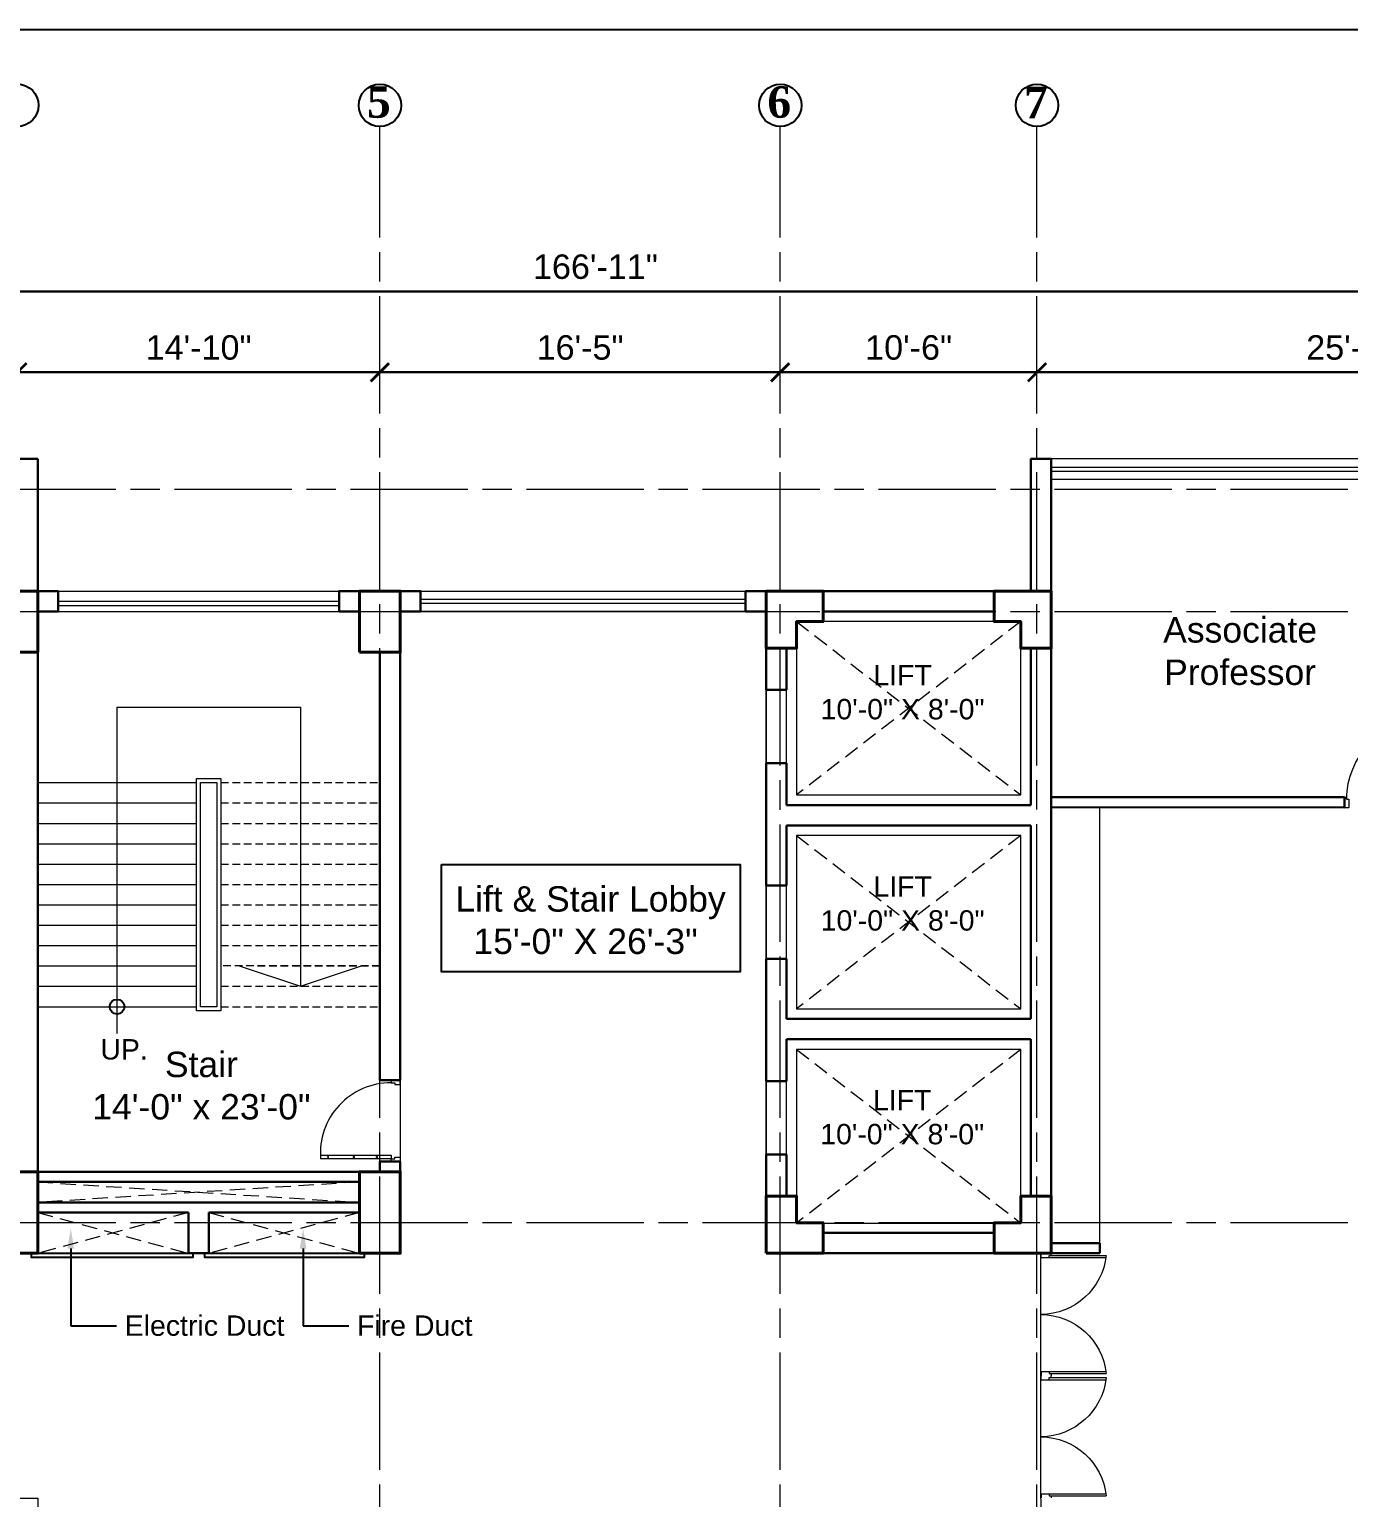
# Model space of a CAD drawing. Header units: inches. Extents: x -12 to 20935469, y -1604 to 24729220.
# Drawn here: x 20824778 to 20825425, y 24719476 to 24720196 of the extents above; entities that cross this region are included whole.
import ezdxf
from ezdxf import colors
from ezdxf.entities.mleader import LeaderData, LeaderLine
from ezdxf.math import Vec2, Vec3

# ---------------------------------------------------------------- set-up
doc = ezdxf.new("R2010")
doc.units = ezdxf.units.IN
doc.header["$LTSCALE"] = 0.03
doc.header["$MEASUREMENT"] = 0
doc.header["$PDMODE"] = 32
doc.header["$PDSIZE"] = 15
doc.linetypes.add('ACAD_ISO08W100', pattern=[36, 24, -3, 6, -3])
doc.linetypes.add('DASHED2', pattern=[0.375, 0.25, -0.125])
for name, color, linetype, lineweight in [('column', 1, 'Continuous', 40), ('Dim Line', 252, 'Continuous', 13), ('Door', 7, 'Continuous', 18), ('Dot', 253, 'Continuous', 0), ('Gas', 21, 'Continuous', 5), ('Grid Line', 252, 'Continuous', 18), ('Hatch', 253, 'Continuous', 15), ('Main Wall', 7, 'Continuous', 30), ('RAIL', 23, 'Continuous', 13), ('STAIR', 46, 'Continuous', 15), ('wind.', 150, 'Continuous', 20)]:
    doc.layers.add(name, color=color, linetype=linetype, lineweight=lineweight)
doc.layers.add('FUR', color=251, linetype='Continuous')
doc.layers.add('TEXT', color=7, linetype='Continuous')
doc.styles.add('2', font='swisscl.ttf')
doc.styles.add('RomanS', font='arial.ttf', dxfattribs={"height": 12})
doc.styles.get("Standard").update_dxf_attribs({"font": 'timesbd.ttf'})
doc.dimstyles.new('Aec_Arch_I', dxfattribs={"dimscale": 96, "dimtxt": 12, "dimasz": 0.09375, "dimexe": 0.125, "dimexo": 0.125, "dimgap": 0.0625, "dimtad": 1, "dimdec": 0, "dimzin": 3, "dimdsep": 46, "dimlunit": 4, "dimtxsty": 'RomanS', "dimblk1": 'ARCHTICK', "dimblk2": 'ARCHTICK', "dimsah": 1, "dimcen": 0.09375, "dimdle": 0.125, "dimadec": 0, "dimazin": 0, "dimtfac": 0.75, "dimtdec": 0, "dimtmove": 2, "dimatfit": 3, "dimldrblk": 'ARCHTICK', "dimfxl": 1, "dimfrac": 1, "dimtolj": 1, "dimtzin": 0, "dimarcsym": 0})

# ---------------------------------------------------------------- blocks, each defined once
blk = doc.blocks.new('_ArchTick')
at = {"color": 0, "linetype": 'ByBlock', "lineweight": 35, "const_width": 0.15}
blk.add_lwpolyline([(-0.5, -0.5), (0.5, 0.5)], dxfattribs=at)
blk = doc.blocks.new('*D8')
at = {"layer": 'Defpoints', "color": 0, "transparency": 16777216}
for p in [(20831396.28, 24724578.17), (20831666.28, 24724578.17), (20831666.28, 24724578.17)]:
    blk.add_point(p, dxfattribs=at)
at = {"layer": 'Dim Line', "color": 0, "lineweight": -2, "transparency": 16777216}
blk.add_line((20831384.28, 24724578.17), (20831678.28, 24724578.17), dxfattribs=at)
at = {"layer": 'Dim Line', "color": 0, "lineweight": -2, "transparency": 16777216, "xscale": 9, "yscale": 9, "zscale": 9, "rotation": 180}
blk.add_blockref('_ArchTick', (20831396.28, 24724578.17), dxfattribs=at)
at = {"layer": 'Dim Line', "color": 0, "lineweight": -2, "transparency": 16777216, "xscale": 9, "yscale": 9, "zscale": 9}
blk.add_blockref('_ArchTick', (20831666.28, 24724578.17), dxfattribs=at)
at = {"layer": 'Dim Line', "color": 0, "transparency": 16777216, "insert": (20831531.28, 24724590.29), "char_height": 12, "attachment_point": 5, "style": 'RomanS'}
blk.add_mtext('\\A1;22\'-6"', dxfattribs=at)
blk = doc.blocks.new('*D9')
at = {"layer": 'Defpoints', "color": 0, "transparency": 16777216}
for p in [(20831666.28, 24724578.17), (20831844.25, 24724578.17), (20831844.25, 24724578.17)]:
    blk.add_point(p, dxfattribs=at)
at = {"layer": 'Dim Line', "color": 0, "lineweight": -2, "transparency": 16777216}
blk.add_line((20831654.28, 24724578.17), (20831856.25, 24724578.17), dxfattribs=at)
at = {"layer": 'Dim Line', "color": 0, "lineweight": -2, "transparency": 16777216, "xscale": 9, "yscale": 9, "zscale": 9, "rotation": 180}
blk.add_blockref('_ArchTick', (20831666.28, 24724578.17), dxfattribs=at)
at = {"layer": 'Dim Line', "color": 0, "lineweight": -2, "transparency": 16777216, "xscale": 9, "yscale": 9, "zscale": 9}
blk.add_blockref('_ArchTick', (20831844.25, 24724578.17), dxfattribs=at)
at = {"layer": 'Dim Line', "color": 0, "transparency": 16777216, "insert": (20831755.26, 24724590.29), "char_height": 12, "attachment_point": 5, "style": 'RomanS'}
blk.add_mtext('\\A1;14\'-10"', dxfattribs=at)
blk = doc.blocks.new('*D21')
at = {"layer": 'Defpoints', "color": 0, "transparency": 16777216}
for p in [(20831844.25, 24724578.17), (20832040.78, 24724578.17), (20832040.78, 24724578.17)]:
    blk.add_point(p, dxfattribs=at)
at = {"layer": 'Dim Line', "color": 0, "lineweight": -2, "transparency": 16777216}
for p, q in [((20831832.25, 24724578.17), (20832052.78, 24724578.17)), ((20831844.25, 24724566.17), (20831844.25, 24724566.17)), ((20832040.78, 24724566.17), (20832040.78, 24724566.17))]:
    blk.add_line(p, q, dxfattribs=at)
at = {"layer": 'Dim Line', "color": 0, "lineweight": -2, "transparency": 16777216, "xscale": 9, "yscale": 9, "zscale": 9, "rotation": 180}
blk.add_blockref('_ArchTick', (20831844.25, 24724578.17), dxfattribs=at)
at = {"layer": 'Dim Line', "color": 0, "lineweight": -2, "transparency": 16777216, "xscale": 9, "yscale": 9, "zscale": 9}
blk.add_blockref('_ArchTick', (20832040.78, 24724578.17), dxfattribs=at)
at = {"layer": 'Dim Line', "color": 0, "transparency": 16777216, "insert": (20831942.51, 24724590.29), "char_height": 12, "attachment_point": 5, "style": 'RomanS'}
blk.add_mtext('\\A1;16\'-5"', dxfattribs=at)
blk = doc.blocks.new('*D22')
at = {"layer": 'Defpoints', "color": 0, "transparency": 16777216}
for p in [(20832040.78, 24724578.17), (20832166.78, 24724578.17), (20832166.78, 24724578.17)]:
    blk.add_point(p, dxfattribs=at)
at = {"layer": 'Dim Line', "color": 0, "lineweight": -2, "transparency": 16777216}
for p, q in [((20832028.78, 24724578.17), (20832178.78, 24724578.17)), ((20832040.78, 24724566.17), (20832040.78, 24724566.17)), ((20832166.78, 24724566.17), (20832166.78, 24724566.17))]:
    blk.add_line(p, q, dxfattribs=at)
at = {"layer": 'Dim Line', "color": 0, "lineweight": -2, "transparency": 16777216, "xscale": 9, "yscale": 9, "zscale": 9, "rotation": 180}
blk.add_blockref('_ArchTick', (20832040.78, 24724578.17), dxfattribs=at)
at = {"layer": 'Dim Line', "color": 0, "lineweight": -2, "transparency": 16777216, "xscale": 9, "yscale": 9, "zscale": 9}
blk.add_blockref('_ArchTick', (20832166.78, 24724578.17), dxfattribs=at)
at = {"layer": 'Dim Line', "color": 0, "transparency": 16777216, "insert": (20832103.78, 24724590.29), "char_height": 12, "attachment_point": 5, "style": 'RomanS'}
blk.add_mtext('\\A1;10\'-6"', dxfattribs=at)
blk = doc.blocks.new('*D23')
at = {"layer": 'Defpoints', "color": 0, "transparency": 16777216}
for p in [(20832166.78, 24724578.17), (20832473.78, 24724578.17), (20832473.78, 24724578.17)]:
    blk.add_point(p, dxfattribs=at)
at = {"layer": 'Dim Line', "color": 0, "lineweight": -2, "transparency": 16777216}
for p, q in [((20832154.78, 24724578.17), (20832485.78, 24724578.17)), ((20832166.78, 24724566.17), (20832166.78, 24724566.17)), ((20832473.78, 24724566.17), (20832473.78, 24724566.17))]:
    blk.add_line(p, q, dxfattribs=at)
at = {"layer": 'Dim Line', "color": 0, "lineweight": -2, "transparency": 16777216, "xscale": 9, "yscale": 9, "zscale": 9, "rotation": 180}
blk.add_blockref('_ArchTick', (20832166.78, 24724578.17), dxfattribs=at)
at = {"layer": 'Dim Line', "color": 0, "lineweight": -2, "transparency": 16777216, "xscale": 9, "yscale": 9, "zscale": 9}
blk.add_blockref('_ArchTick', (20832473.78, 24724578.17), dxfattribs=at)
at = {"layer": 'Dim Line', "color": 0, "transparency": 16777216, "insert": (20832320.28, 24724590.29), "char_height": 12, "attachment_point": 5, "style": 'RomanS'}
blk.add_mtext('\\A1;25\'-7"', dxfattribs=at)
blk = doc.blocks.new('*D13')
at = {"layer": 'Defpoints', "color": 0, "transparency": 16777216}
for p in [(20832951.75, 24724617.81), (20830948.31, 24724610.75), (20832951.75, 24724610.75)]:
    blk.add_point(p, dxfattribs=at)
at = {"layer": 'Dim Line', "color": 0, "lineweight": -2, "transparency": 16777216}
for p, q in [((20830948.31, 24724622.75), (20830948.31, 24724629.81)), ((20832951.75, 24724622.75), (20832951.75, 24724629.81)), ((20830936.31, 24724617.81), (20832963.75, 24724617.81))]:
    blk.add_line(p, q, dxfattribs=at)
at = {"layer": 'Dim Line', "color": 0, "lineweight": -2, "transparency": 16777216, "xscale": 9, "yscale": 9, "zscale": 9, "rotation": 180}
blk.add_blockref('_ArchTick', (20830948.31, 24724617.81), dxfattribs=at)
at = {"layer": 'Dim Line', "color": 0, "lineweight": -2, "transparency": 16777216, "xscale": 9, "yscale": 9, "zscale": 9}
blk.add_blockref('_ArchTick', (20832951.75, 24724617.81), dxfattribs=at)
at = {"layer": 'Dim Line', "color": 0, "transparency": 16777216, "insert": (20831950.03, 24724629.94), "char_height": 12, "attachment_point": 5, "style": 'RomanS'}
blk.add_mtext('\\A1;166\'-11"', dxfattribs=at)
blk = doc.blocks.new('Door_45')
at = {"layer": 'Door'}
for p, q in [((1.5, 4.97), (1.5, 43.97)), ((3.5, 44.03), (3.5, 4.97)), ((1.5, 40.03), (2.25, 40.03)), ((2.25, 40.03), (2.25, 39.53)), ((2.25, 39.53), (2.75, 39.53)), ((2.75, 39.53), (2.75, 40.03)), ((2.75, 40.03), (3.5, 40.03)), ((1.5, 25.77), (2.25, 25.77)), ((2.25, 25.77), (2.25, 25.27)), ((2.25, 25.27), (2.75, 25.27)), ((2.75, 25.77), (3.5, 25.77)), ((2.75, 25.27), (2.75, 25.77)), ((1.5, 12.57), (2.25, 12.57)), ((2.25, 12.57), (2.25, 13.07)), ((2.25, 13.07), (2.75, 13.07)), ((2.75, 13.07), (2.75, 12.57)), ((2.75, 12.57), (3.5, 12.57)), ((0, -0.03), (0, 4.97)), ((0, 4.97), (1.5, 4.97)), ((3.5, 4.97), (1.5, 4.97)), ((1.5, 4.97), (1.5, 2.97)), ((1.5, 2.97), (2.5, 2.97)), ((2.5, 2.97), (2.5, -0.03)), ((42.5, 3), (42.5, -0.03)), ((43.5, 3), (42.5, 3)), ((45, 5), (43.5, 5)), ((43.5, 5), (43.5, 3)), ((45, -0.03), (45, 5)), ((2.5, -0.03), (0, -0.03)), ((42.5, -0.03), (45, -0.03))]:
    blk.add_line(p, q, dxfattribs=at)
blk.add_arc((4.66, 5.26), 38.84, 359.62325, 94.66847, dxfattribs=at)
blk = doc.blocks.new('$D40')
at = {"layer": 'Door'}
for p, q in [((1, 4), (1, 42)), ((2, 0), (2, 41.99)), ((1, 5), (0, 5)), ((2, 0), (0, 0)), ((2, 4), (1, 4)), ((39, 4), (38, 4)), ((38, 4), (38, 0)), ((40, 0), (38, 0)), ((40, 5), (38.99, 5)), ((39, 5), (39, 4))]:
    blk.add_line(p, q, dxfattribs=at)
blk.add_arc((1, 4), 38, 0, 90, dxfattribs=at)
blk = doc.blocks.new('A$C36295410')
at = {"layer": 'Door'}
for p, q in [((1, 4), (1, 32)), ((2, 0), (2, 31.98)), ((58, 0), (58, 31.98)), ((59, 4), (59, 32)), ((1, 5), (0, 5)), ((2, 4), (1, 4)), ((58, 4), (59, 4)), ((59, 5), (60, 5)), ((2, 0), (0, 0)), ((58, 0), (60, 0))]:
    blk.add_line(p, q, dxfattribs=at)
for centre, start, end in [((-2.53, -0.34), 0.59063, 83.77826), ((62.53, -0.34), 96.22174, 179.40937)]:
    blk.add_arc(centre, 32.53, start, end, dxfattribs=at)
blk = doc.blocks.new('fff')
at = {"layer": 'Grid Line', "color": 252, "linetype": 'ACAD_ISO08W100', "lineweight": 9, "ltscale": 80, "true_color": 0x939598}
for p, q in [((20831844.25, 24723521.1), (20831844.25, 24724698.78)), ((20832040.78, 24723521.1), (20832040.78, 24724698.78)), ((20832166.78, 24723521.11), (20832166.78, 24724698.79)), ((20833096.95, 24724520.61), (20830726.15, 24724520.61)), ((20833096.95, 24724460.62), (20830726.15, 24724460.62)), ((20833096.95, 24724160.75), (20830726.15, 24724160.75))]:
    blk.add_line(p, q, dxfattribs=at)
at = {"layer": 'Dim Line'}
for base, p1, p2, picture, middle in [((20832951.75, 24724617.81), (20830948.31, 24724610.75), (20832951.75, 24724610.75), '*D13', (20831950.03, 24724629.94)), ((20831666.28, 24724578.17), (20831396.28, 24724578.17), (20831666.28, 24724578.17), '*D8', (20831531.28, 24724590.29)), ((20831844.25, 24724578.17), (20831666.28, 24724578.17), (20831844.25, 24724578.17), '*D9', (20831755.26, 24724590.29)), ((20832040.78, 24724578.17), (20831844.25, 24724578.17), (20832040.78, 24724578.17), '*D21', (20831942.51, 24724590.29)), ((20832166.78, 24724578.17), (20832040.78, 24724578.17), (20832166.78, 24724578.17), '*D22', (20832103.78, 24724590.29)), ((20832473.78, 24724578.17), (20832166.78, 24724578.17), (20832473.78, 24724578.17), '*D23', (20832320.28, 24724590.29))]:
    dim = blk.add_linear_dim(base=base, p1=p1, p2=p2, dimstyle='Aec_Arch_I', dxfattribs=at)
    dim.commit()
    dim.dimension.update_dxf_attribs({"geometry": picture, "text_midpoint": middle})

msp = doc.modelspace()

# ---------------------------------------------------------------- linework, layer by layer
for points in [[(20824980.11, 24719786.44), (20825126.65, 24719786.44), (20825126.65, 24719733.72), (20824980.11, 24719733.72)], [(20824778.77, 24719595.59), (20824858.06, 24719595.59), (20824858.06, 24719593.59), (20824778.77, 24719593.59)], [(20824863.84, 24719595.59), (20824942.07, 24719595.59), (20824942.07, 24719593.59), (20824863.84, 24719593.59)]]:
    msp.add_lwpolyline(points, close=True)
msp.add_circle((20824820.83, 24719716.63), 3.61)
at = {"layer": 'column', "lineweight": 40, "ltscale": 20}
for points in [[(20824761.85, 24719890.63), (20824781.85, 24719890.63), (20824781.85, 24719920.63), (20824761.85, 24719920.63)], [(20824939.82, 24719890.63), (20824959.82, 24719890.63), (20824959.82, 24719920.63), (20824939.82, 24719920.63)], [(20824761.85, 24719595.59), (20824781.85, 24719595.59), (20824781.85, 24719635.59), (20824761.85, 24719635.59)], [(20824939.82, 24719595.59), (20824959.82, 24719595.59), (20824959.82, 24719635.59), (20824939.82, 24719635.59)]]:
    msp.add_lwpolyline(points, close=True, dxfattribs=at)
for points in [[(20825139.37, 24719920.63), (20825167.37, 24719920.63), (20825167.37, 24719905.63), (20825154.37, 24719905.63), (20825154.37, 24719892.63), (20825139.37, 24719892.63), (20825139.37, 24719920.63)], [(20825279.37, 24719920.63), (20825251.37, 24719920.63), (20825251.37, 24719905.63), (20825264.37, 24719905.63), (20825264.37, 24719892.63), (20825279.37, 24719892.63), (20825279.37, 24719920.63)], [(20825139.37, 24719595.59), (20825167.37, 24719595.59), (20825167.37, 24719610.59), (20825154.37, 24719610.59), (20825154.37, 24719623.59), (20825139.37, 24719623.59), (20825139.37, 24719595.59)], [(20825279.37, 24719595.59), (20825251.37, 24719595.59), (20825251.37, 24719610.59), (20825264.37, 24719610.59), (20825264.37, 24719623.59), (20825279.37, 24719623.59), (20825279.37, 24719595.59)]]:
    msp.add_lwpolyline(points, dxfattribs=at)
at = {"layer": 'Defpoints'}
msp.add_lwpolyline([(20823799.35, 24720196.34), (20826238.21, 24720196.34), (20826238.21, 24718737.81), (20823799.35, 24718737.81)], close=True, dxfattribs=at)
at = {"layer": 'Dot', "linetype": 'DASHED2', "lineweight": 0, "ltscale": 1000}
for p, q in [((20824781.85, 24719630.59), (20824939.82, 24719620.59)), ((20824939.82, 24719630.59), (20824781.85, 24719620.59)), ((20824855.83, 24719615.59), (20824781.85, 24719595.59)), ((20824781.85, 24719615.59), (20824855.83, 24719595.59)), ((20824865.83, 24719615.59), (20824939.82, 24719595.59)), ((20824939.82, 24719615.59), (20824865.83, 24719595.59))]:
    msp.add_line(p, q, dxfattribs=at)
for points in [[(20825154.31, 24719905.63), (20825264.37, 24719820.63), (20825264.37, 24719905.63), (20825154.31, 24719820.63)], [(20825154.31, 24719800.63), (20825264.37, 24719715.63), (20825264.37, 24719800.63), (20825154.31, 24719715.63)], [(20825154.37, 24719695.63), (20825264.43, 24719610.46), (20825264.43, 24719695.63), (20825154.37, 24719610.46)]]:
    msp.add_lwpolyline(points, dxfattribs=at)
at = {"layer": 'Gas', "color": 0, "lineweight": 5}
for points in [[(20825154.31, 24719820.63), (20825264.37, 24719820.63), (20825264.37, 24719905.63), (20825154.31, 24719905.63)], [(20824871.82, 24719714.63), (20824859.82, 24719714.63), (20824859.82, 24719828.63), (20824871.82, 24719828.63)], [(20824869.82, 24719716.63), (20824861.82, 24719716.63), (20824861.82, 24719826.63), (20824869.82, 24719826.63)], [(20825154.31, 24719715.63), (20825264.37, 24719715.63), (20825264.37, 24719800.63), (20825154.31, 24719800.63)], [(20825154.37, 24719610.46), (20825264.43, 24719610.46), (20825264.43, 24719695.63), (20825154.37, 24719695.63)]]:
    msp.add_lwpolyline(points, close=True, dxfattribs=at)
at = {"layer": 'Hatch', "lineweight": 5}
msp.add_line((20825303.19, 24719600.61), (20825303.19, 24719814.49), dxfattribs=at)
at = {"layer": 'Hatch'}
msp.add_lwpolyline([(20825274.35, 24719354.49), (20825274.34, 24719595.59), (20825139.37, 24719595.59), (20825139.37, 24719910.63), (20824959.82, 24719910.63), (20824959.82, 24719595.59), (20824137.87, 24719595.59), (20824137.87, 24719475.42), (20824781.87, 24719475.44), (20824781.87, 24719354.49)], close=True, dxfattribs=at)
at = {"layer": 'Main Wall', "lineweight": 30}
for p, q in [((20824771.85, 24719985.47), (20824781.85, 24719985.47)), ((20824781.85, 24719920.63), (20824781.85, 24719985.47)), ((20825279.37, 24719623.61), (20825279.37, 24719985.46)), ((20825149.37, 24719920.63), (20825269.37, 24719920.63)), ((20824781.85, 24719635.59), (20824781.85, 24719910.63)), ((20825167.35, 24719910.63), (20825251.35, 24719910.63)), ((20824949.82, 24719890.63), (20824949.82, 24719680.59)), ((20824959.82, 24719890.63), (20824959.82, 24719680.59)), ((20825139.37, 24719872.13), (20825149.37, 24719872.13)), ((20825139.37, 24719836.13), (20825149.37, 24719836.13)), ((20825423.37, 24719819.47), (20825279.37, 24719819.5)), ((20825423.37, 24719814.47), (20825423.37, 24719819.47)), ((20825149.37, 24719815.63), (20825269.37, 24719815.63)), ((20825423.37, 24719814.47), (20825279.37, 24719814.5)), ((20825149.37, 24719805.63), (20825269.37, 24719805.63)), ((20825139.37, 24719776.13), (20825149.37, 24719776.13)), ((20825149.37, 24719740.13), (20825139.37, 24719740.13)), ((20825149.37, 24719710.63), (20825269.37, 24719710.63)), ((20825149.37, 24719700.63), (20825269.37, 24719700.63)), ((20824959.82, 24719680.59), (20824949.82, 24719680.59)), ((20825149.37, 24719680.11), (20825139.37, 24719680.11)), ((20824949.82, 24719640.59), (20824949.82, 24719635.59)), ((20824959.82, 24719640.59), (20824949.82, 24719640.59)), ((20824959.82, 24719640.59), (20824959.82, 24719635.59)), ((20825149.37, 24719644.11), (20825139.37, 24719644.11)), ((20824939.82, 24719635.59), (20824781.85, 24719635.59)), ((20824939.82, 24719630.59), (20824781.85, 24719630.59)), ((20824939.82, 24719620.59), (20824781.85, 24719620.59)), ((20824855.83, 24719615.59), (20824781.85, 24719615.59)), ((20824855.83, 24719615.59), (20824855.83, 24719595.59)), ((20824939.82, 24719615.59), (20824865.83, 24719615.59)), ((20824865.83, 24719615.59), (20824865.83, 24719595.59)), ((20824855.83, 24719595.59), (20824865.83, 24719595.59)), ((20825167.37, 24719595.61), (20825251.37, 24719595.61)), ((20825279.37, 24719600.61), (20825303.19, 24719600.61)), ((20825279.37, 24719595.61), (20825303.19, 24719595.61)), ((20825303.19, 24719595.61), (20825303.19, 24719600.61))]:
    msp.add_line(p, q, dxfattribs=at)
for points in [[(20825269.37, 24719920.63), (20825269.37, 24719985.46), (20825279.37, 24719985.46)], [(20824781.85, 24719920.63), (20824791.85, 24719920.63), (20824791.85, 24719910.63), (20824781.85, 24719910.63)], [(20824939.82, 24719920.63), (20824929.82, 24719920.63), (20824929.82, 24719910.63), (20824939.82, 24719910.63)], [(20824959.82, 24719920.63), (20824969.82, 24719920.63), (20824969.82, 24719910.63), (20824959.82, 24719910.63)], [(20825139.35, 24719920.63), (20825129.35, 24719920.63), (20825129.35, 24719910.63), (20825139.35, 24719910.63)], [(20825139.37, 24719892.63), (20825139.37, 24719872.13)], [(20825149.37, 24719892.63), (20825149.37, 24719872.13)], [(20825269.37, 24719815.63), (20825269.37, 24719892.63)], [(20825139.37, 24719836.13), (20825139.37, 24719776.13)], [(20825149.37, 24719836.13), (20825149.37, 24719815.63)], [(20825149.37, 24719805.63), (20825149.37, 24719776.13)], [(20825269.37, 24719710.63), (20825269.37, 24719805.63)], [(20825139.37, 24719740.13), (20825139.37, 24719680.11)], [(20825149.37, 24719740.13), (20825149.37, 24719710.63)], [(20825149.37, 24719700.63), (20825149.37, 24719680.11)], [(20825269.37, 24719623.59), (20825269.37, 24719700.63)], [(20825139.37, 24719644.11), (20825139.37, 24719623.59), (20825139.37, 24719623.59)], [(20825149.37, 24719644.11), (20825149.37, 24719623.59)], [(20825167.35, 24719605.63), (20825251.35, 24719605.63)]]:
    msp.add_lwpolyline(points, dxfattribs=at)
at = {"layer": 'Main Wall', "lineweight": 13}
for points in [[(20825139.37, 24719836.13), (20825149.37, 24719836.13), (20825149.37, 24719872.13), (20825139.37, 24719872.13)], [(20825139.37, 24719740.13), (20825149.37, 24719740.13), (20825149.37, 24719776.13), (20825139.37, 24719776.13)], [(20825139.37, 24719644.11), (20825149.37, 24719644.11), (20825149.37, 24719680.11), (20825139.37, 24719680.11)]]:
    msp.add_lwpolyline(points, close=True, dxfattribs=at)
at = {"layer": 'RAIL', "lineweight": 9}
for p, q in [((20824820.83, 24719703.47), (20824820.83, 24719863.63)), ((20824820.83, 24719863.63), (20824910.82, 24719863.63)), ((20824910.82, 24719863.63), (20824910.82, 24719726.63)), ((20824880.82, 24719736.63), (20824910.82, 24719726.63)), ((20824910.82, 24719726.63), (20824940.82, 24719736.63))]:
    msp.add_line(p, q, dxfattribs=at)
at = {"layer": 'STAIR', "color": 32, "lineweight": 5}
for p, q in [((20824781.85, 24719826.63), (20824859.82, 24719826.63)), ((20824781.85, 24719816.63), (20824859.82, 24719816.63)), ((20824781.85, 24719806.63), (20824859.82, 24719806.63)), ((20824781.85, 24719796.63), (20824859.82, 24719796.63)), ((20824781.85, 24719786.63), (20824859.82, 24719786.63)), ((20824781.85, 24719776.63), (20824859.82, 24719776.63)), ((20824781.85, 24719766.63), (20824859.82, 24719766.63)), ((20824781.85, 24719756.63), (20824859.82, 24719756.63)), ((20824781.85, 24719746.63), (20824859.82, 24719746.63)), ((20824781.85, 24719736.63), (20824859.82, 24719736.63)), ((20824781.85, 24719726.63), (20824859.82, 24719726.63)), ((20824781.85, 24719716.63), (20824859.82, 24719716.63))]:
    msp.add_line(p, q, dxfattribs=at)
at = {"layer": 'STAIR', "color": 32, "linetype": 'DASHED2', "lineweight": 5, "ltscale": 500}
for p, q in [((20824871.82, 24719826.63), (20824949.82, 24719826.63)), ((20824871.82, 24719816.63), (20824949.82, 24719816.63)), ((20824871.82, 24719806.63), (20824949.82, 24719806.63)), ((20824871.82, 24719796.63), (20824949.82, 24719796.63)), ((20824871.82, 24719786.63), (20824949.82, 24719786.63)), ((20824871.82, 24719776.63), (20824949.82, 24719776.63)), ((20824871.82, 24719766.63), (20824949.82, 24719766.63)), ((20824871.82, 24719756.63), (20824949.82, 24719756.63)), ((20824871.82, 24719746.63), (20824949.82, 24719746.63)), ((20824949.82, 24719736.63), (20824871.82, 24719736.63)), ((20824889.82, 24719736.63), (20824949.82, 24719736.63)), ((20824871.82, 24719726.63), (20824949.82, 24719726.63)), ((20824871.82, 24719716.63), (20824949.82, 24719716.63))]:
    msp.add_line(p, q, dxfattribs=at)
at = {"layer": 'TEXT'}
for centre in [(20824771.87, 24720159.06), (20824949.84, 24720159.04), (20825146.37, 24720159.04), (20825272.37, 24720159.05)]:
    msp.add_circle(centre, 10.42, dxfattribs=at)
at = {"layer": 'wind.', "lineweight": 5}
for p, q in [((20825463.37, 24719985.46), (20825279.35, 24719985.46)), ((20825463.37, 24719975.46), (20825279.35, 24719975.46)), ((20824791.85, 24719920.63), (20824929.82, 24719920.63)), ((20824969.82, 24719920.63), (20825129.35, 24719920.63)), ((20824791.85, 24719915.63), (20824929.82, 24719915.63)), ((20824791.85, 24719913.63), (20824929.82, 24719913.63)), ((20824969.82, 24719916.63), (20825129.35, 24719916.63)), ((20824969.82, 24719914.63), (20825129.35, 24719914.63)), ((20824791.85, 24719910.63), (20824929.82, 24719910.63)), ((20824969.82, 24719910.63), (20825139.35, 24719910.63))]:
    msp.add_line(p, q, dxfattribs=at)
at = {"layer": 'wind.'}
for p, q in [((20825279.35, 24719981.47), (20825463.37, 24719981.53)), ((20825279.35, 24719979.47), (20825463.37, 24719979.53))]:
    msp.add_line(p, q, dxfattribs=at)

# ---------------------------------------------------------------- block references
at = {"layer": 'Door', "color": 250, "ltscale": 20, "xscale": 0.8888888888759539, "yscale": 0.8888888888759539, "zscale": 0.8888888888759539, "rotation": 90.00000000000001}
msp.add_blockref('Door_45', (20824959.79, 24719640.59), dxfattribs=at)
at = {"layer": 'FUR', "xscale": -1, "rotation": 270}
for p in [(20825274.35, 24719535.56), (20825274.35, 24719475.56)]:
    msp.add_blockref('A$C36295410', p, dxfattribs=at)
at = {"layer": 'Main Wall'}
msp.add_blockref('fff', (-6894.41, -4550.16), dxfattribs=at)
at = {"layer": 'Main Wall', "xscale": -1}
msp.add_blockref('$D40', (20825463.37, 24719814.47), dxfattribs=at)

# ---------------------------------------------------------------- texts
at = {"layer": 'TEXT', "char_height": 15.435, "width": 227.4581, "attachment_point": 8, "rotation": 0}
for s, insert in [('\\A1;5', (20824949.32, 24720152.74)), ('\\A1;6', (20825145.85, 24720152.74)), ('\\A1;7', (20825271.86, 24720152.75))]:
    msp.add_mtext(s, dxfattribs=dict(at, insert=insert))
at = {"layer": 'TEXT', "color": 30, "lineweight": 5, "ltscale": 20, "attachment_point": 2, "style": '2'}
for s, width, gutter_width, insert, char_height in [('\\pxqc;{\\fArial|b0|i0|c0|p34;\\C0;Associate\\PProfessor }', 195.0281, 0.397, (20825372.08, 24719907.83), 12.4758), ('\\pxsm1;{\\fArial|b0|i0|c0|p34;\\C0;LIFT\\P10\'-0" X 8\'-0" }', 235.5919, 0.75, (20825206.4, 24719884.34), 10), ('\\pxsm1,qc;{\\fArial|b0|i0|c0|p34;\\C0; Lift & Stair Lobby\\P15\'-0" X 26\'-3" }', 146.3875, 0.75, (20825050.79, 24719775.77), 12.4758), ('\\pxsm1;{\\fArial|b0|i0|c0|p34;\\C0;LIFT\\P10\'-0" X 8\'-0" }', 235.5919, 0.75, (20825206.43, 24719780.65), 10), ('{\\fArial|b0|i0|c0|p34;\\C0;UP.}', 104.7597, 0.5, (20824824.24, 24719700.7), 10), ('\\pxsm1;{\\fArial|b0|i0|c0|p34;\\C0;Stair\\P14\'-0" x 23\'-0"  }', 114.8068, 0.282, (20824862.21, 24719694.54), 12.4758), ('\\pxsm1;{\\fArial|b0|i0|c0|p34;\\C0;LIFT\\P10\'-0" X 8\'-0" }', 235.5919, 0.75, (20825206.22, 24719675.77), 10)]:
    msp.add_mtext_dynamic_manual_height_columns(s, width=width, gutter_width=gutter_width, heights=[0], dxfattribs=dict(at, insert=insert, char_height=char_height))

# ---------------------------------------------------------------- leaders
at = {"layer": 'TEXT', "lineweight": 5, "ltscale": 20}
ml = msp.add_multileader_mtext('Standard', dxfattribs=at)
ml.set_content('{\\fArial|b0|i0|c0|p34; Electric Duct}', color=256)
ml.set_leader_properties()
ml.build(insert=Vec2(0, 0))
ml.multileader.update_dxf_attribs({"text_right_attachment_type": 6, "dogleg_length": 0.36, "arrow_head_size": 10})
ctx = ml.context
ctx.base_point, ctx.char_height, ctx.arrow_head_size, ctx.landing_gap_size, ctx.plane_origin = Vec3(20824820.58, 24719560.03), 10, 10, 0.09, Vec3(20824798.09, 24719607.88)
ctx.right_attachment = 6
notes = []
notes.append((ctx, [(0, (1, 1, 0), (20824798.09, 24719560.03), (1, 0), 22.49, [(0, [(20824798.09, 24719607.88)], 0, [])])]))
ctx.mtext.insert, ctx.mtext.width, ctx.mtext.defined_height, ctx.mtext.flow_direction = Vec3(20824820.67, 24719565.11), 232.7041, 29.78, 5
ml = msp.add_multileader_mtext('Standard', dxfattribs=at)
ml.set_content('{\\fArial|b0|i0|c0|p34; Fire Duct}', color=256)
ml.set_leader_properties()
ml.build(insert=Vec2(0, 0))
ml.multileader.update_dxf_attribs({"text_right_attachment_type": 6, "dogleg_length": 0.36, "arrow_head_size": 10})
ctx = ml.context
ctx.base_point, ctx.char_height, ctx.arrow_head_size, ctx.landing_gap_size, ctx.plane_origin = Vec3(20824934.62, 24719560.03), 10, 10, 0.09, Vec3(20824912.13, 24719607.88)
ctx.right_attachment = 6
notes.append((ctx, [(0, (1, 1, 0), (20824912.13, 24719560.03), (1, 0), 22.49, [(0, [(20824912.13, 24719607.88)], 0, [])])]))
ctx.mtext.insert, ctx.mtext.width, ctx.mtext.defined_height, ctx.mtext.flow_direction = Vec3(20824934.71, 24719565.11), 232.7041, 29.78, 5
for ctx, leaders in notes:
    for number, flags, end, landing, length, lines in leaders:
        leader = LeaderData()
        leader.index, (leader.has_last_leader_line, leader.has_dogleg_vector, leader.attachment_direction) = number, flags
        leader.last_leader_point, leader.dogleg_vector, leader.dogleg_length = Vec3(end), Vec3(landing), length
        for number, points, colour, breaks in lines:
            line = LeaderLine()
            line.index, line.vertices, line.color, line.breaks = number, Vec3.list(points), colors.encode_raw_color(colour), breaks
            leader.lines.append(line)
        ctx.leaders.append(leader)

doc.saveas('drawing.dxf')
